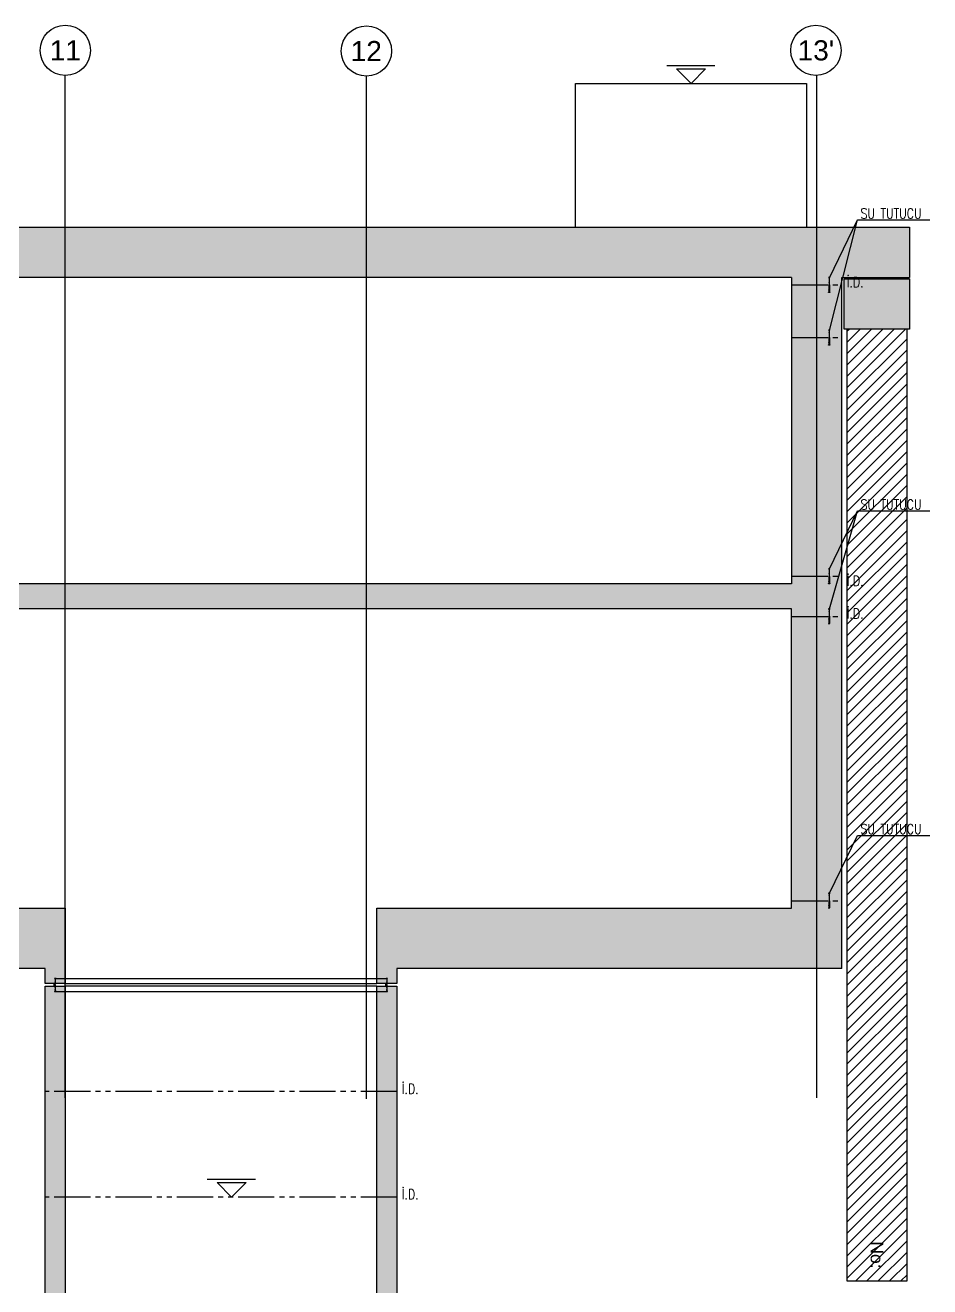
# Model space of a CAD drawing. Header units: millimetres. Extents: x 400392 to 401186, y 4543812 to 4544115.
# Drawn here: x 400750.76 to 400768.76, y 4543910.69 to 4543935.8 of the extents above; entities that cross this region are included whole.
import ezdxf
from ezdxf.enums import TextEntityAlignment as Align

# ---------------------------------------------------------------- set-up
doc = ezdxf.new("R2010")
doc.units = ezdxf.units.MM
for name, pattern in [('ACAD_ISO05W100', [33, 24, -3, 0, -3, 0, -3]), ('AKS', [3, 2.5, -0.25, 0, -0.25]), ('CONTINU', [0]), ('UUC-ST-KAL-I05-101-U-000$0$ACAD_ISO05W100', [33, 24, -3, 0, -3, 0, -3])]:
    doc.linetypes.add(name, pattern=pattern)
for name, color, linetype in [('aks prota', 2, 'AKS'), ('caks prota', 4, 'Continuous'), ('görünüş prota', 4, 'Continuous'), ('inşaat derzi prota', 11, 'Continuous'), ('kesit prota', 1, 'Continuous'), ('kesit tarama prota', 252, 'Continuous'), ('kolon tarama prota', 252, 'Continuous'), ('not yazısı prota', 6, 'Continuous'), ('not çizgisi prota', 4, 'Continuous'), ('PRT-CST-rc_levermark', 4, 'Continuous'), ('st_s_su tutucu', 2, 'Continuous'), ('taks prota', 7, 'Continuous'), ('UUC-ST-KAL-I05-101-U-000$0$st_s_su tutucu', 2, 'Continuous')]:
    doc.layers.add(name, color=color, linetype=linetype)
for name, color, linetype, lineweight in [('PRT-Geo-PileCap2', 211, 'Continuous', 25), ('PRT-Geo_Pile', 150, 'Continuous', 30), ('PRT-Geo_TableText', 8, 'Continuous', 25)]:
    doc.layers.add(name, color=color, linetype=linetype, lineweight=lineweight)
doc.styles.add('prt-kd-kot', font='Arial.ttf')
doc.styles.add('TAKS', font='Arial Unicode.ttf')
doc.styles.add('TSIMPLEX', font='romanstw.shx')

msp = doc.modelspace()

# ---------------------------------------------------------------- hatches: boundary and pattern name
at = {"layer": 'kesit tarama prota'}
h = msp.add_hatch(color=253, dxfattribs=at)
h.dxf.hatch_style = 1
h.paths.add_polyline_path([(400768.36074, 4543931.78232), (400745.45963, 4543931.78232), (400745.45963, 4543933.43232), (400745.80963, 4543933.43232), (400745.80963, 4543933.73232), (400745.45963, 4543933.73232), (400745.45963, 4543934.08232), (400745.15928, 4543934.08232), (400745.15928, 4543930.78232), (400766.01074, 4543930.78232), (400766.01074, 4543924.68232), (400745.15928, 4543924.68232), (400745.15928, 4543923.18232), (400741.77192, 4543923.18232), (400741.77192, 4543930.78232), (400743.05691, 4543930.78232), (400743.05691, 4543934.28232), (400742.75656, 4543934.28232), (400742.75656, 4543931.78232), (400739.42239, 4543931.78232), (400739.42239, 4543930.78232), (400740.77238, 4543930.78232), (400740.7722, 4543917.02232), (400751.15746, 4543917.02232), (400751.15746, 4543916.72232), (400751.55746, 4543916.72232), (400751.55746, 4543918.22232), (400741.77192, 4543918.22232), (400741.77192, 4543922.68232), (400745.65986, 4543922.68232), (400745.65986, 4543924.18232), (400766.01074, 4543924.18232), (400766.01074, 4543918.22232), (400757.75746, 4543918.22232), (400757.75746, 4543916.72232), (400758.15746, 4543916.72232), (400758.15746, 4543917.02232), (400767.01074, 4543917.02232), (400767.01074, 4543930.78232), (400768.36074, 4543930.78232)])
h = msp.add_hatch(color=253, dxfattribs=at)
h.dxf.hatch_style = 1
h.paths.add_polyline_path([(400767.06074, 4543930.75232), (400768.36074, 4543930.75232), (400768.36074, 4543929.75232), (400767.06074, 4543929.75232)])
h = msp.add_hatch(color=253, dxfattribs=at)
h.dxf.hatch_style = 1
h.paths.add_polyline_path([(400751.55746, 4543916.67232), (400751.15746, 4543916.67232), (400751.15746, 4543904.07232), (400751.55746, 4543904.07232)])
h = msp.add_hatch(color=253, dxfattribs=at)
h.dxf.hatch_style = 1
h.paths.add_polyline_path([(400758.15746, 4543916.67232), (400757.75746, 4543916.67232), (400757.75746, 4543904.07232), (400758.15746, 4543904.07232)])

# ---------------------------------------------------------------- linework, layer by layer
at = {"layer": 'aks prota', "ltscale": 10}
for p, q in [((400751.55793, 4543914.44475), (400751.55793, 4543934.80255)), ((400757.54995, 4543914.43064), (400757.54995, 4543934.78844)), ((400766.51074, 4543914.44498), (400766.51074, 4543934.8028))]:
    msp.add_line(p, q, dxfattribs=at)
at = {"layer": 'caks prota', "ltscale": 0.05}
for centre in [(400751.55794, 4543935.30255), (400757.54995, 4543935.28844), (400766.49495, 4543935.30255)]:
    msp.add_circle(centre, 0.5, dxfattribs=at)
at = {"layer": 'görünüş prota'}
for p, q in [((400761.711, 4543931.78232), (400761.711, 4543934.64232)), ((400761.711, 4543934.64232), (400766.311, 4543934.64232)), ((400766.311, 4543934.64232), (400766.311, 4543931.78232))]:
    msp.add_line(p, q, dxfattribs=at)
at = {"layer": 'inşaat derzi prota', "linetype": 'ACAD_ISO05W100', "ltscale": 0.03}
for p, q in [((400766.01074, 4543930.63232), (400767.01074, 4543930.63232)), ((400766.01074, 4543929.58232), (400767.01074, 4543929.58232)), ((400766.01074, 4543924.83232), (400767.01074, 4543924.83232)), ((400766.01074, 4543924.03232), (400767.01074, 4543924.03232)), ((400766.01074, 4543918.37232), (400767.01074, 4543918.37232)), ((400758.15746, 4543914.57232), (400751.15746, 4543914.57232)), ((400758.15746, 4543912.47232), (400751.15746, 4543912.47232))]:
    msp.add_line(p, q, dxfattribs=at)
at = {"layer": 'kesit prota'}
for p, q in [((400745.45963, 4543931.78232), (400768.36074, 4543931.78232)), ((400768.36074, 4543931.78232), (400768.36074, 4543930.78232)), ((400766.01074, 4543930.78232), (400745.15928, 4543930.78232)), ((400766.01074, 4543930.78232), (400766.01074, 4543924.68232)), ((400767.01074, 4543917.02232), (400767.01074, 4543930.78232)), ((400767.01074, 4543930.78232), (400768.36074, 4543930.78232)), ((400766.01074, 4543924.68232), (400745.15928, 4543924.68232)), ((400766.01074, 4543924.18232), (400745.65986, 4543924.18232)), ((400766.01074, 4543918.22232), (400766.01074, 4543924.18232)), ((400741.77192, 4543918.22232), (400751.55746, 4543918.22232)), ((400751.55746, 4543918.22232), (400751.55746, 4543916.72232)), ((400757.75746, 4543916.72232), (400757.75746, 4543918.22232)), ((400757.75746, 4543918.22232), (400766.01074, 4543918.22232)), ((400751.15746, 4543917.02232), (400740.7722, 4543917.02232)), ((400751.15746, 4543916.72232), (400751.15746, 4543917.02232)), ((400767.01074, 4543917.02232), (400758.15746, 4543917.02232)), ((400758.15746, 4543917.02232), (400758.15746, 4543916.72232)), ((400751.55746, 4543916.72232), (400751.15746, 4543916.72232)), ((400751.15746, 4543904.07232), (400751.15746, 4543916.67232)), ((400751.15746, 4543916.67232), (400751.55746, 4543916.67232)), ((400751.55746, 4543916.72232), (400757.75746, 4543916.72232)), ((400751.55746, 4543916.67232), (400751.55746, 4543904.07232)), ((400757.75746, 4543916.67232), (400751.55746, 4543916.67232)), ((400758.15746, 4543916.72232), (400757.75746, 4543916.72232)), ((400757.75746, 4543904.07232), (400757.75746, 4543916.67232)), ((400757.75746, 4543916.67232), (400758.15746, 4543916.67232)), ((400758.15746, 4543916.67232), (400758.15746, 4543904.07232))]:
    msp.add_line(p, q, dxfattribs=at)
at = {"layer": 'kolon tarama prota', "linetype": 'Continuous', "transparency": 33554687}
for p, q in [((400767.11074, 4543929.7085), (400767.15456, 4543929.75232)), ((400767.11074, 4543929.484), (400767.37906, 4543929.75232)), ((400767.11074, 4543929.25949), (400767.60357, 4543929.75232)), ((400767.11074, 4543929.03499), (400767.82808, 4543929.75232)), ((400767.11074, 4543928.81048), (400768.05258, 4543929.75232)), ((400767.11074, 4543928.58597), (400768.27709, 4543929.75232)), ((400767.11074, 4543928.36147), (400768.31074, 4543929.56147)), ((400767.11074, 4543928.13696), (400768.31074, 4543929.33696)), ((400767.11074, 4543927.91245), (400768.31074, 4543929.11245)), ((400767.11074, 4543927.68795), (400768.31074, 4543928.88795)), ((400767.11074, 4543927.46344), (400768.31074, 4543928.66344)), ((400767.11074, 4543927.23893), (400768.31074, 4543928.43893)), ((400767.11074, 4543927.01443), (400768.31074, 4543928.21443)), ((400767.11074, 4543926.78992), (400768.31074, 4543927.98992)), ((400767.11074, 4543926.56541), (400768.31074, 4543927.76541)), ((400767.11074, 4543926.34091), (400768.31074, 4543927.54091)), ((400767.11074, 4543926.1164), (400768.31074, 4543927.3164)), ((400767.11074, 4543925.8919), (400768.31074, 4543927.0919)), ((400767.11074, 4543925.66739), (400768.31074, 4543926.86739)), ((400767.11074, 4543925.44288), (400768.31074, 4543926.64288)), ((400767.11074, 4543925.21838), (400768.31074, 4543926.41838)), ((400767.11074, 4543924.99387), (400768.31074, 4543926.19387)), ((400767.11074, 4543924.76936), (400768.31074, 4543925.96936)), ((400767.11074, 4543924.54486), (400768.31074, 4543925.74486)), ((400767.11074, 4543924.32035), (400768.31074, 4543925.52035)), ((400767.11074, 4543924.09584), (400768.31074, 4543925.29584)), ((400767.11074, 4543923.87134), (400768.31074, 4543925.07134)), ((400767.11074, 4543923.64683), (400768.31074, 4543924.84683)), ((400767.11074, 4543923.42233), (400768.31074, 4543924.62233)), ((400767.11074, 4543923.19782), (400768.31074, 4543924.39782)), ((400767.11074, 4543922.97331), (400768.31074, 4543924.17331)), ((400767.11074, 4543922.74881), (400768.31074, 4543923.94881)), ((400767.11074, 4543922.5243), (400768.31074, 4543923.7243)), ((400767.11074, 4543922.29979), (400768.31074, 4543923.49979)), ((400767.11074, 4543922.07529), (400768.31074, 4543923.27529)), ((400767.11074, 4543921.85078), (400768.31074, 4543923.05078)), ((400767.11074, 4543921.62627), (400768.31074, 4543922.82627)), ((400767.11074, 4543921.40177), (400768.31074, 4543922.60177)), ((400767.11074, 4543921.17726), (400768.31074, 4543922.37726)), ((400767.11074, 4543920.95275), (400768.31074, 4543922.15275)), ((400767.11074, 4543920.72825), (400768.31074, 4543921.92825)), ((400767.11074, 4543920.50374), (400768.31074, 4543921.70374)), ((400767.11074, 4543920.27924), (400768.31074, 4543921.47924)), ((400767.11074, 4543920.05473), (400768.31074, 4543921.25473)), ((400767.11074, 4543919.83022), (400768.31074, 4543921.03022)), ((400767.11074, 4543919.60572), (400768.31074, 4543920.80572)), ((400767.11074, 4543919.38121), (400768.31074, 4543920.58121)), ((400767.11074, 4543919.1567), (400768.31074, 4543920.3567)), ((400767.11074, 4543918.9322), (400768.31074, 4543920.1322)), ((400767.11074, 4543918.70769), (400768.31074, 4543919.90769)), ((400767.11074, 4543918.48318), (400768.31074, 4543919.68318)), ((400767.11074, 4543918.25868), (400768.31074, 4543919.45868)), ((400767.11074, 4543918.03417), (400768.31074, 4543919.23417)), ((400767.11074, 4543917.80967), (400768.31074, 4543919.00967)), ((400767.11074, 4543917.58516), (400768.31074, 4543918.78516)), ((400767.11074, 4543917.36065), (400768.31074, 4543918.56065)), ((400767.11074, 4543917.13615), (400768.31074, 4543918.33615)), ((400767.11074, 4543916.91164), (400768.31074, 4543918.11164)), ((400767.11074, 4543916.68713), (400768.31074, 4543917.88713)), ((400767.11074, 4543916.46263), (400768.31074, 4543917.66263)), ((400767.11074, 4543916.23812), (400768.31074, 4543917.43812)), ((400767.11074, 4543916.01361), (400768.31074, 4543917.21361)), ((400767.11074, 4543915.78911), (400768.31074, 4543916.98911)), ((400767.11074, 4543915.5646), (400768.31074, 4543916.7646)), ((400767.11074, 4543915.34009), (400768.31074, 4543916.54009)), ((400767.11074, 4543915.11559), (400768.31074, 4543916.31559)), ((400767.11074, 4543914.89108), (400768.31074, 4543916.09108)), ((400767.11074, 4543914.66658), (400768.31074, 4543915.86658)), ((400767.11074, 4543914.44207), (400768.31074, 4543915.64207)), ((400767.11074, 4543914.21756), (400768.31074, 4543915.41756)), ((400767.11074, 4543913.99306), (400768.31074, 4543915.19306)), ((400767.11074, 4543913.76855), (400768.31074, 4543914.96855)), ((400767.11074, 4543913.54404), (400768.31074, 4543914.74404)), ((400767.11074, 4543913.31954), (400768.31074, 4543914.51954)), ((400767.11074, 4543913.09503), (400768.31074, 4543914.29503)), ((400767.11074, 4543912.87052), (400768.31074, 4543914.07052)), ((400767.11074, 4543912.64602), (400768.31074, 4543913.84602)), ((400767.11074, 4543912.42151), (400768.31074, 4543913.62151)), ((400767.11074, 4543912.19701), (400768.31074, 4543913.39701)), ((400767.11074, 4543911.9725), (400768.31074, 4543913.1725)), ((400767.11074, 4543911.74799), (400768.31074, 4543912.94799)), ((400767.11074, 4543911.52349), (400768.31074, 4543912.72349)), ((400767.11074, 4543911.29898), (400768.31074, 4543912.49898)), ((400767.11074, 4543911.07447), (400768.31074, 4543912.27447)), ((400767.11074, 4543910.84997), (400768.31074, 4543912.04997)), ((400767.2876, 4543910.80232), (400768.31074, 4543911.82546)), ((400767.51211, 4543910.80232), (400768.31074, 4543911.60095)), ((400767.73661, 4543910.80232), (400768.31074, 4543911.37645)), ((400767.96112, 4543910.80232), (400768.31074, 4543911.15194)), ((400768.18563, 4543910.80232), (400768.31074, 4543910.92744))]:
    msp.add_line(p, q, dxfattribs=at)
at = {"layer": 'not çizgisi prota'}
for points in [[(400766.76425, 4543930.77666), (400767.32282, 4543931.92641), (400768.7612, 4543931.92641)], [(400766.76425, 4543929.72666), (400767.32282, 4543931.92641), (400768.7612, 4543931.92641)], [(400766.76425, 4543924.98223), (400767.32282, 4543926.13199), (400768.7612, 4543926.13199)], [(400766.76425, 4543924.18232), (400767.32282, 4543926.13199), (400768.7612, 4543926.13199)], [(400766.76425, 4543918.52223), (400767.32282, 4543919.67199), (400768.7612, 4543919.67199)]]:
    msp.add_lwpolyline(points, dxfattribs=at)
at = {"layer": 'PRT-CST-rc_levermark'}
for p, q in [((400763.52952, 4543934.99788), (400764.48507, 4543934.99788)), ((400754.3842, 4543912.82788), (400755.33975, 4543912.82788))]:
    msp.add_line(p, q, dxfattribs=at)
for points in [[(400763.72211, 4543934.93121), (400764.29989, 4543934.93121), (400764.011, 4543934.64232)], [(400754.57679, 4543912.76121), (400755.15457, 4543912.76121), (400754.86568, 4543912.47232)]]:
    msp.add_lwpolyline(points, close=True, dxfattribs=at)
at = {"layer": 'PRT-Geo-PileCap2'}
for p, q in [((400767.06074, 4543930.75232), (400768.36074, 4543930.75232)), ((400767.06074, 4543929.75232), (400767.06074, 4543930.75232)), ((400768.36074, 4543930.75232), (400768.36074, 4543929.75232)), ((400768.36074, 4543929.75232), (400767.06074, 4543929.75232))]:
    msp.add_line(p, q, dxfattribs=at)
at = {"layer": 'PRT-Geo_Pile', "lineweight": -3, "flags": 128}
msp.add_lwpolyline([(400767.11074, 4543929.75232), (400767.11074, 4543910.80232), (400768.31074, 4543910.80232), (400768.31074, 4543929.75232)], close=True, dxfattribs=at)
at = {"layer": 'st_s_su tutucu', "linetype": 'CONTINU', "ltscale": 0.2}
for p, q in [((400766.77274, 4543930.78232), (400766.74874, 4543930.78232)), ((400766.74874, 4543930.78232), (400766.74874, 4543930.77832)), ((400766.74874, 4543930.77832), (400766.75874, 4543930.77165)), ((400766.75874, 4543930.73391), (400766.75424, 4543930.73391)), ((400766.75424, 4543930.73391), (400766.75424, 4543930.73074)), ((400766.75424, 4543930.73074), (400766.75874, 4543930.73074)), ((400766.75874, 4543930.77165), (400766.75874, 4543930.73391)), ((400766.75874, 4543930.73074), (400766.75874, 4543930.68391)), ((400766.76274, 4543930.77165), (400766.77274, 4543930.77832)), ((400766.76274, 4543930.73391), (400766.76274, 4543930.77165)), ((400766.76724, 4543930.73391), (400766.76274, 4543930.73391)), ((400766.76274, 4543930.68391), (400766.76274, 4543930.73074)), ((400766.76274, 4543930.73074), (400766.76724, 4543930.73074)), ((400766.76724, 4543930.73074), (400766.76724, 4543930.73391)), ((400766.77274, 4543930.77832), (400766.77274, 4543930.78232)), ((400766.74874, 4543930.48632), (400766.75874, 4543930.49299)), ((400766.74874, 4543930.48232), (400766.74874, 4543930.48632)), ((400766.77274, 4543930.48232), (400766.74874, 4543930.48232)), ((400766.75224, 4543930.62999), (400766.75224, 4543930.63466)), ((400766.75224, 4543930.63466), (400766.75874, 4543930.63466)), ((400766.75874, 4543930.62999), (400766.75224, 4543930.62999)), ((400766.75874, 4543930.68391), (400766.75424, 4543930.68391)), ((400766.75424, 4543930.68391), (400766.75424, 4543930.68074)), ((400766.75424, 4543930.68074), (400766.75874, 4543930.68074)), ((400766.75424, 4543930.58074), (400766.75424, 4543930.58391)), ((400766.75424, 4543930.58391), (400766.75874, 4543930.58391)), ((400766.75874, 4543930.58074), (400766.75424, 4543930.58074)), ((400766.75424, 4543930.53074), (400766.75424, 4543930.53391)), ((400766.75424, 4543930.53391), (400766.75874, 4543930.53391)), ((400766.75874, 4543930.53074), (400766.75424, 4543930.53074)), ((400766.75874, 4543930.68074), (400766.75874, 4543930.63466)), ((400766.75874, 4543930.58391), (400766.75874, 4543930.62999)), ((400766.75874, 4543930.53391), (400766.75874, 4543930.58074)), ((400766.75874, 4543930.49299), (400766.75874, 4543930.53074)), ((400766.76724, 4543930.68391), (400766.76274, 4543930.68391)), ((400766.76274, 4543930.63466), (400766.76274, 4543930.68074)), ((400766.76274, 4543930.68074), (400766.76724, 4543930.68074)), ((400766.76274, 4543930.63466), (400766.76924, 4543930.63466)), ((400766.76924, 4543930.62999), (400766.76274, 4543930.62999)), ((400766.76274, 4543930.62999), (400766.76274, 4543930.58391)), ((400766.76274, 4543930.58391), (400766.76724, 4543930.58391)), ((400766.76724, 4543930.58074), (400766.76274, 4543930.58074)), ((400766.76274, 4543930.58074), (400766.76274, 4543930.53391)), ((400766.76274, 4543930.53391), (400766.76724, 4543930.53391)), ((400766.76724, 4543930.53074), (400766.76274, 4543930.53074)), ((400766.76274, 4543930.53074), (400766.76274, 4543930.49299)), ((400766.76274, 4543930.49299), (400766.77274, 4543930.48632)), ((400766.76724, 4543930.68074), (400766.76724, 4543930.68391)), ((400766.76724, 4543930.58391), (400766.76724, 4543930.58074)), ((400766.76724, 4543930.53391), (400766.76724, 4543930.53074)), ((400766.76924, 4543930.63466), (400766.76924, 4543930.62999)), ((400766.77274, 4543930.48632), (400766.77274, 4543930.48232)), ((400766.77274, 4543929.73232), (400766.74874, 4543929.73232)), ((400766.74874, 4543929.73232), (400766.74874, 4543929.72832)), ((400766.74874, 4543929.72832), (400766.75874, 4543929.72165)), ((400766.75874, 4543929.72165), (400766.75874, 4543929.68391)), ((400766.76274, 4543929.72165), (400766.77274, 4543929.72832)), ((400766.76274, 4543929.68391), (400766.76274, 4543929.72165)), ((400766.77274, 4543929.72832), (400766.77274, 4543929.73232)), ((400766.75224, 4543929.57999), (400766.75224, 4543929.58466)), ((400766.75224, 4543929.58466), (400766.75874, 4543929.58466)), ((400766.75874, 4543929.57999), (400766.75224, 4543929.57999)), ((400766.75874, 4543929.68391), (400766.75424, 4543929.68391)), ((400766.75424, 4543929.68391), (400766.75424, 4543929.68074)), ((400766.75424, 4543929.68074), (400766.75874, 4543929.68074)), ((400766.75874, 4543929.63391), (400766.75424, 4543929.63391)), ((400766.75424, 4543929.63391), (400766.75424, 4543929.63074)), ((400766.75424, 4543929.63074), (400766.75874, 4543929.63074)), ((400766.75424, 4543929.53074), (400766.75424, 4543929.53391)), ((400766.75424, 4543929.53391), (400766.75874, 4543929.53391)), ((400766.75874, 4543929.53074), (400766.75424, 4543929.53074)), ((400766.75424, 4543929.48074), (400766.75424, 4543929.48391)), ((400766.75424, 4543929.48391), (400766.75874, 4543929.48391)), ((400766.75874, 4543929.48074), (400766.75424, 4543929.48074)), ((400766.75874, 4543929.68074), (400766.75874, 4543929.63391)), ((400766.75874, 4543929.63074), (400766.75874, 4543929.58466)), ((400766.75874, 4543929.53391), (400766.75874, 4543929.57999)), ((400766.75874, 4543929.48391), (400766.75874, 4543929.53074)), ((400766.75874, 4543929.44299), (400766.75874, 4543929.48074)), ((400766.76724, 4543929.68391), (400766.76274, 4543929.68391)), ((400766.76274, 4543929.63391), (400766.76274, 4543929.68074)), ((400766.76274, 4543929.68074), (400766.76724, 4543929.68074)), ((400766.76724, 4543929.63391), (400766.76274, 4543929.63391)), ((400766.76274, 4543929.58466), (400766.76274, 4543929.63074)), ((400766.76274, 4543929.63074), (400766.76724, 4543929.63074)), ((400766.76274, 4543929.58466), (400766.76924, 4543929.58466)), ((400766.76924, 4543929.57999), (400766.76274, 4543929.57999)), ((400766.76274, 4543929.57999), (400766.76274, 4543929.53391)), ((400766.76274, 4543929.53391), (400766.76724, 4543929.53391)), ((400766.76724, 4543929.53074), (400766.76274, 4543929.53074)), ((400766.76274, 4543929.53074), (400766.76274, 4543929.48391)), ((400766.76274, 4543929.48391), (400766.76724, 4543929.48391)), ((400766.76724, 4543929.48074), (400766.76274, 4543929.48074)), ((400766.76274, 4543929.48074), (400766.76274, 4543929.44299)), ((400766.76724, 4543929.68074), (400766.76724, 4543929.68391)), ((400766.76724, 4543929.63074), (400766.76724, 4543929.63391)), ((400766.76724, 4543929.53391), (400766.76724, 4543929.53074)), ((400766.76724, 4543929.48391), (400766.76724, 4543929.48074)), ((400766.76924, 4543929.58466), (400766.76924, 4543929.57999)), ((400766.74874, 4543929.43632), (400766.75874, 4543929.44299)), ((400766.74874, 4543929.43232), (400766.74874, 4543929.43632)), ((400766.77274, 4543929.43232), (400766.74874, 4543929.43232)), ((400766.76274, 4543929.44299), (400766.77274, 4543929.43632)), ((400766.77274, 4543929.43632), (400766.77274, 4543929.43232)), ((400766.77274, 4543924.98232), (400766.74874, 4543924.98232)), ((400766.74874, 4543924.98232), (400766.74874, 4543924.97832)), ((400766.74874, 4543924.97832), (400766.75874, 4543924.97165)), ((400766.75874, 4543924.93391), (400766.75424, 4543924.93391)), ((400766.75424, 4543924.93391), (400766.75424, 4543924.93074)), ((400766.75424, 4543924.93074), (400766.75874, 4543924.93074)), ((400766.75874, 4543924.97165), (400766.75874, 4543924.93391)), ((400766.75874, 4543924.93074), (400766.75874, 4543924.88391)), ((400766.76274, 4543924.97165), (400766.77274, 4543924.97832)), ((400766.76274, 4543924.93391), (400766.76274, 4543924.97165)), ((400766.76724, 4543924.93391), (400766.76274, 4543924.93391)), ((400766.76274, 4543924.88391), (400766.76274, 4543924.93074)), ((400766.76274, 4543924.93074), (400766.76724, 4543924.93074)), ((400766.76724, 4543924.93074), (400766.76724, 4543924.93391)), ((400766.77274, 4543924.97832), (400766.77274, 4543924.98232)), ((400766.74874, 4543924.68632), (400766.75874, 4543924.69299)), ((400766.74874, 4543924.68232), (400766.74874, 4543924.68632)), ((400766.77274, 4543924.68232), (400766.74874, 4543924.68232)), ((400766.75874, 4543924.83466), (400766.75224, 4543924.83466)), ((400766.75224, 4543924.83466), (400766.75224, 4543924.82999)), ((400766.75224, 4543924.82999), (400766.75874, 4543924.82999)), ((400766.75874, 4543924.88391), (400766.75424, 4543924.88391)), ((400766.75424, 4543924.88391), (400766.75424, 4543924.88074)), ((400766.75424, 4543924.88074), (400766.75874, 4543924.88074)), ((400766.75424, 4543924.78074), (400766.75424, 4543924.78391)), ((400766.75424, 4543924.78391), (400766.75874, 4543924.78391)), ((400766.75874, 4543924.78074), (400766.75424, 4543924.78074)), ((400766.75424, 4543924.73074), (400766.75424, 4543924.73391)), ((400766.75424, 4543924.73391), (400766.75874, 4543924.73391)), ((400766.75874, 4543924.73074), (400766.75424, 4543924.73074)), ((400766.75874, 4543924.88074), (400766.75874, 4543924.83466)), ((400766.75874, 4543924.78391), (400766.75874, 4543924.82999)), ((400766.75874, 4543924.73391), (400766.75874, 4543924.78074)), ((400766.75874, 4543924.69299), (400766.75874, 4543924.73074)), ((400766.76724, 4543924.88391), (400766.76274, 4543924.88391)), ((400766.76274, 4543924.83466), (400766.76274, 4543924.88074)), ((400766.76274, 4543924.88074), (400766.76724, 4543924.88074)), ((400766.76924, 4543924.83466), (400766.76274, 4543924.83466)), ((400766.76274, 4543924.82999), (400766.76924, 4543924.82999)), ((400766.76274, 4543924.82999), (400766.76274, 4543924.78391)), ((400766.76274, 4543924.78391), (400766.76724, 4543924.78391)), ((400766.76724, 4543924.78074), (400766.76274, 4543924.78074)), ((400766.76274, 4543924.78074), (400766.76274, 4543924.73391)), ((400766.76274, 4543924.73391), (400766.76724, 4543924.73391)), ((400766.76724, 4543924.73074), (400766.76274, 4543924.73074)), ((400766.76274, 4543924.73074), (400766.76274, 4543924.69299)), ((400766.76274, 4543924.69299), (400766.77274, 4543924.68632)), ((400766.76724, 4543924.88074), (400766.76724, 4543924.88391)), ((400766.76724, 4543924.78391), (400766.76724, 4543924.78074)), ((400766.76724, 4543924.73391), (400766.76724, 4543924.73074)), ((400766.76924, 4543924.82999), (400766.76924, 4543924.83466)), ((400766.77274, 4543924.68632), (400766.77274, 4543924.68232)), ((400766.77274, 4543924.18232), (400766.74874, 4543924.18232)), ((400766.74874, 4543924.18232), (400766.74874, 4543924.17832)), ((400766.74874, 4543924.17832), (400766.75874, 4543924.17165)), ((400766.75874, 4543924.17165), (400766.75874, 4543924.13391)), ((400766.76274, 4543924.17165), (400766.77274, 4543924.17832)), ((400766.76274, 4543924.13391), (400766.76274, 4543924.17165)), ((400766.77274, 4543924.17832), (400766.77274, 4543924.18232)), ((400766.75224, 4543924.02999), (400766.75224, 4543924.03466)), ((400766.75224, 4543924.03466), (400766.75874, 4543924.03466)), ((400766.75874, 4543924.02999), (400766.75224, 4543924.02999)), ((400766.75874, 4543924.13391), (400766.75424, 4543924.13391)), ((400766.75424, 4543924.13391), (400766.75424, 4543924.13074)), ((400766.75424, 4543924.13074), (400766.75874, 4543924.13074)), ((400766.75874, 4543924.08391), (400766.75424, 4543924.08391)), ((400766.75424, 4543924.08391), (400766.75424, 4543924.08074)), ((400766.75424, 4543924.08074), (400766.75874, 4543924.08074)), ((400766.75424, 4543923.98074), (400766.75424, 4543923.98391)), ((400766.75424, 4543923.98391), (400766.75874, 4543923.98391)), ((400766.75874, 4543923.98074), (400766.75424, 4543923.98074)), ((400766.75424, 4543923.93074), (400766.75424, 4543923.93391)), ((400766.75424, 4543923.93391), (400766.75874, 4543923.93391)), ((400766.75874, 4543923.93074), (400766.75424, 4543923.93074)), ((400766.75874, 4543924.13074), (400766.75874, 4543924.08391)), ((400766.75874, 4543924.08074), (400766.75874, 4543924.03466)), ((400766.75874, 4543923.98391), (400766.75874, 4543924.02999)), ((400766.75874, 4543923.93391), (400766.75874, 4543923.98074)), ((400766.75874, 4543923.89299), (400766.75874, 4543923.93074)), ((400766.76724, 4543924.13391), (400766.76274, 4543924.13391)), ((400766.76274, 4543924.08391), (400766.76274, 4543924.13074)), ((400766.76274, 4543924.13074), (400766.76724, 4543924.13074)), ((400766.76724, 4543924.08391), (400766.76274, 4543924.08391)), ((400766.76274, 4543924.03466), (400766.76274, 4543924.08074)), ((400766.76274, 4543924.08074), (400766.76724, 4543924.08074)), ((400766.76274, 4543924.03466), (400766.76924, 4543924.03466)), ((400766.76924, 4543924.02999), (400766.76274, 4543924.02999)), ((400766.76274, 4543924.02999), (400766.76274, 4543923.98391)), ((400766.76274, 4543923.98391), (400766.76724, 4543923.98391)), ((400766.76724, 4543923.98074), (400766.76274, 4543923.98074)), ((400766.76274, 4543923.98074), (400766.76274, 4543923.93391)), ((400766.76274, 4543923.93391), (400766.76724, 4543923.93391)), ((400766.76724, 4543923.93074), (400766.76274, 4543923.93074)), ((400766.76274, 4543923.93074), (400766.76274, 4543923.89299)), ((400766.76724, 4543924.13074), (400766.76724, 4543924.13391)), ((400766.76724, 4543924.08074), (400766.76724, 4543924.08391)), ((400766.76724, 4543923.98391), (400766.76724, 4543923.98074)), ((400766.76724, 4543923.93391), (400766.76724, 4543923.93074)), ((400766.76924, 4543924.03466), (400766.76924, 4543924.02999)), ((400766.74874, 4543923.88632), (400766.75874, 4543923.89299)), ((400766.74874, 4543923.88232), (400766.74874, 4543923.88632)), ((400766.77274, 4543923.88232), (400766.74874, 4543923.88232)), ((400766.76274, 4543923.89299), (400766.77274, 4543923.88632)), ((400766.77274, 4543923.88632), (400766.77274, 4543923.88232)), ((400766.77274, 4543918.52232), (400766.74874, 4543918.52232)), ((400766.74874, 4543918.52232), (400766.74874, 4543918.51832)), ((400766.74874, 4543918.51832), (400766.75874, 4543918.51165)), ((400766.75874, 4543918.47391), (400766.75424, 4543918.47391)), ((400766.75424, 4543918.47391), (400766.75424, 4543918.47074)), ((400766.75424, 4543918.47074), (400766.75874, 4543918.47074)), ((400766.75874, 4543918.42391), (400766.75424, 4543918.42391)), ((400766.75424, 4543918.42391), (400766.75424, 4543918.42074)), ((400766.75424, 4543918.42074), (400766.75874, 4543918.42074)), ((400766.75874, 4543918.51165), (400766.75874, 4543918.47391)), ((400766.75874, 4543918.47074), (400766.75874, 4543918.42391)), ((400766.75874, 4543918.42074), (400766.75874, 4543918.37466)), ((400766.76274, 4543918.51165), (400766.77274, 4543918.51832)), ((400766.76274, 4543918.47391), (400766.76274, 4543918.51165)), ((400766.76724, 4543918.47391), (400766.76274, 4543918.47391)), ((400766.76274, 4543918.42391), (400766.76274, 4543918.47074)), ((400766.76274, 4543918.47074), (400766.76724, 4543918.47074)), ((400766.76724, 4543918.42391), (400766.76274, 4543918.42391)), ((400766.76274, 4543918.37466), (400766.76274, 4543918.42074)), ((400766.76274, 4543918.42074), (400766.76724, 4543918.42074)), ((400766.76724, 4543918.47074), (400766.76724, 4543918.47391)), ((400766.76724, 4543918.42074), (400766.76724, 4543918.42391)), ((400766.77274, 4543918.51832), (400766.77274, 4543918.52232)), ((400766.74874, 4543918.22632), (400766.75874, 4543918.23299)), ((400766.74874, 4543918.22232), (400766.74874, 4543918.22632)), ((400766.77274, 4543918.22232), (400766.74874, 4543918.22232)), ((400766.75874, 4543918.37466), (400766.75224, 4543918.37466)), ((400766.75224, 4543918.37466), (400766.75224, 4543918.36999)), ((400766.75224, 4543918.36999), (400766.75874, 4543918.36999)), ((400766.75424, 4543918.32074), (400766.75424, 4543918.32391)), ((400766.75424, 4543918.32391), (400766.75874, 4543918.32391)), ((400766.75874, 4543918.32074), (400766.75424, 4543918.32074)), ((400766.75424, 4543918.27074), (400766.75424, 4543918.27391)), ((400766.75424, 4543918.27391), (400766.75874, 4543918.27391)), ((400766.75874, 4543918.27074), (400766.75424, 4543918.27074)), ((400766.75874, 4543918.32391), (400766.75874, 4543918.36999)), ((400766.75874, 4543918.27391), (400766.75874, 4543918.32074)), ((400766.75874, 4543918.23299), (400766.75874, 4543918.27074)), ((400766.76924, 4543918.37466), (400766.76274, 4543918.37466)), ((400766.76274, 4543918.36999), (400766.76924, 4543918.36999)), ((400766.76274, 4543918.36999), (400766.76274, 4543918.32391)), ((400766.76274, 4543918.32391), (400766.76724, 4543918.32391)), ((400766.76724, 4543918.32074), (400766.76274, 4543918.32074)), ((400766.76274, 4543918.32074), (400766.76274, 4543918.27391)), ((400766.76274, 4543918.27391), (400766.76724, 4543918.27391)), ((400766.76724, 4543918.27074), (400766.76274, 4543918.27074)), ((400766.76274, 4543918.27074), (400766.76274, 4543918.23299)), ((400766.76274, 4543918.23299), (400766.77274, 4543918.22632)), ((400766.76724, 4543918.32391), (400766.76724, 4543918.32074)), ((400766.76724, 4543918.27391), (400766.76724, 4543918.27074)), ((400766.76924, 4543918.36999), (400766.76924, 4543918.37466)), ((400766.77274, 4543918.22632), (400766.77274, 4543918.22232))]:
    msp.add_line(p, q, dxfattribs=at)
at = {"layer": 'UUC-ST-KAL-I05-101-U-000$0$st_s_su tutucu', "linetype": 'UUC-ST-KAL-I05-101-U-000$0$ACAD_ISO05W100', "ltscale": 0.05}
for p, q in [((400751.33001, 4543916.72157), (400751.33001, 4543916.67155)), ((400751.35226, 4543916.71173), (400751.33261, 4543916.72307)), ((400751.33261, 4543916.67005), (400751.35226, 4543916.68139)), ((400751.33435, 4543916.67905), (400751.33435, 4543916.71407)), ((400751.33695, 4543916.71557), (400751.35746, 4543916.70373)), ((400751.35746, 4543916.68939), (400751.33695, 4543916.67755)), ((400751.37306, 4543916.82656), (400751.34186, 4543916.82656)), ((400751.34186, 4543916.82656), (400751.34186, 4543916.82136)), ((400751.34186, 4543916.82136), (400751.35486, 4543916.81269)), ((400751.35486, 4543916.79201), (400751.349, 4543916.79201)), ((400751.349, 4543916.79201), (400751.349, 4543916.78789)), ((400751.349, 4543916.78789), (400751.35486, 4543916.78789)), ((400751.35486, 4543916.75518), (400751.349, 4543916.75518)), ((400751.349, 4543916.75518), (400751.349, 4543916.75106)), ((400751.349, 4543916.75106), (400751.35486, 4543916.75106)), ((400751.35486, 4543916.64206), (400751.349, 4543916.64206)), ((400751.349, 4543916.64206), (400751.349, 4543916.63794)), ((400751.349, 4543916.63794), (400751.35486, 4543916.63794)), ((400751.35486, 4543916.81269), (400751.35486, 4543916.79201)), ((400751.35486, 4543916.78789), (400751.35486, 4543916.75518)), ((400751.35486, 4543916.75106), (400751.35486, 4543916.71323)), ((400751.35486, 4543916.67989), (400751.35486, 4543916.64206)), ((400751.35486, 4543916.63794), (400751.35486, 4543916.60523)), ((400751.36006, 4543916.81269), (400751.37306, 4543916.82136)), ((400751.36006, 4543916.79201), (400751.36006, 4543916.81269)), ((400751.36591, 4543916.79201), (400751.36006, 4543916.79201)), ((400751.36006, 4543916.75518), (400751.36006, 4543916.78789)), ((400751.36006, 4543916.78789), (400751.36591, 4543916.78789)), ((400751.36591, 4543916.75518), (400751.36006, 4543916.75518)), ((400751.36006, 4543916.70523), (400751.36006, 4543916.75106)), ((400751.36006, 4543916.75106), (400751.36591, 4543916.75106)), ((400751.36006, 4543916.64206), (400751.36006, 4543916.68789)), ((400751.36591, 4543916.64206), (400751.36006, 4543916.64206)), ((400751.36006, 4543916.60523), (400751.36006, 4543916.63794)), ((400751.36006, 4543916.63794), (400751.36591, 4543916.63794)), ((400751.36591, 4543916.78789), (400751.36591, 4543916.79201)), ((400751.36591, 4543916.75106), (400751.36591, 4543916.75518)), ((400751.36591, 4543916.63794), (400751.36591, 4543916.64206)), ((400751.37306, 4543916.82136), (400751.37306, 4543916.82656)), ((400757.93001, 4543916.72157), (400757.93001, 4543916.67155)), ((400757.95226, 4543916.71173), (400757.93261, 4543916.72307)), ((400757.93261, 4543916.67005), (400757.95226, 4543916.68139)), ((400757.93435, 4543916.67905), (400757.93435, 4543916.71407)), ((400757.93695, 4543916.71557), (400757.95746, 4543916.70373)), ((400757.95746, 4543916.68939), (400757.93695, 4543916.67755)), ((400757.97306, 4543916.82656), (400757.94186, 4543916.82656)), ((400757.94186, 4543916.82656), (400757.94186, 4543916.82136)), ((400757.94186, 4543916.82136), (400757.95486, 4543916.81269)), ((400757.95486, 4543916.79201), (400757.949, 4543916.79201)), ((400757.949, 4543916.79201), (400757.949, 4543916.78789)), ((400757.949, 4543916.78789), (400757.95486, 4543916.78789)), ((400757.95486, 4543916.75518), (400757.949, 4543916.75518)), ((400757.949, 4543916.75518), (400757.949, 4543916.75106)), ((400757.949, 4543916.75106), (400757.95486, 4543916.75106)), ((400757.95486, 4543916.64206), (400757.949, 4543916.64206)), ((400757.949, 4543916.64206), (400757.949, 4543916.63794)), ((400757.949, 4543916.63794), (400757.95486, 4543916.63794)), ((400757.95486, 4543916.81269), (400757.95486, 4543916.79201)), ((400757.95486, 4543916.78789), (400757.95486, 4543916.75518)), ((400757.95486, 4543916.75106), (400757.95486, 4543916.71323)), ((400757.95486, 4543916.67989), (400757.95486, 4543916.64206)), ((400757.95486, 4543916.63794), (400757.95486, 4543916.60523)), ((400757.96006, 4543916.81269), (400757.97306, 4543916.82136)), ((400757.96006, 4543916.79201), (400757.96006, 4543916.81269)), ((400757.96591, 4543916.79201), (400757.96006, 4543916.79201)), ((400757.96006, 4543916.75518), (400757.96006, 4543916.78789)), ((400757.96006, 4543916.78789), (400757.96591, 4543916.78789)), ((400757.96591, 4543916.75518), (400757.96006, 4543916.75518)), ((400757.96006, 4543916.70523), (400757.96006, 4543916.75106)), ((400757.96006, 4543916.75106), (400757.96591, 4543916.75106)), ((400757.96006, 4543916.64206), (400757.96006, 4543916.68789)), ((400757.96591, 4543916.64206), (400757.96006, 4543916.64206)), ((400757.96006, 4543916.60523), (400757.96006, 4543916.63794)), ((400757.96006, 4543916.63794), (400757.96591, 4543916.63794)), ((400757.96591, 4543916.78789), (400757.96591, 4543916.79201)), ((400757.96591, 4543916.75106), (400757.96591, 4543916.75518)), ((400757.96591, 4543916.63794), (400757.96591, 4543916.64206)), ((400757.97306, 4543916.82136), (400757.97306, 4543916.82656)), ((400751.35486, 4543916.58043), (400751.34186, 4543916.57176)), ((400751.34186, 4543916.57176), (400751.34186, 4543916.56656)), ((400751.34186, 4543916.56656), (400751.37306, 4543916.56656)), ((400751.35486, 4543916.60523), (400751.349, 4543916.60523)), ((400751.349, 4543916.60523), (400751.349, 4543916.60111)), ((400751.349, 4543916.60111), (400751.35486, 4543916.60111)), ((400751.35486, 4543916.60111), (400751.35486, 4543916.58043)), ((400751.36591, 4543916.60523), (400751.36006, 4543916.60523)), ((400751.36006, 4543916.58043), (400751.36006, 4543916.60111)), ((400751.36006, 4543916.60111), (400751.36591, 4543916.60111)), ((400751.37306, 4543916.57176), (400751.36006, 4543916.58043)), ((400751.36591, 4543916.60111), (400751.36591, 4543916.60523)), ((400751.37306, 4543916.56656), (400751.37306, 4543916.57176)), ((400757.95486, 4543916.58043), (400757.94186, 4543916.57176)), ((400757.94186, 4543916.57176), (400757.94186, 4543916.56656)), ((400757.94186, 4543916.56656), (400757.97306, 4543916.56656)), ((400757.95486, 4543916.60523), (400757.949, 4543916.60523)), ((400757.949, 4543916.60523), (400757.949, 4543916.60111)), ((400757.949, 4543916.60111), (400757.95486, 4543916.60111)), ((400757.95486, 4543916.60111), (400757.95486, 4543916.58043)), ((400757.96591, 4543916.60523), (400757.96006, 4543916.60523)), ((400757.96006, 4543916.58043), (400757.96006, 4543916.60111)), ((400757.96006, 4543916.60111), (400757.96591, 4543916.60111)), ((400757.97306, 4543916.57176), (400757.96006, 4543916.58043)), ((400757.96591, 4543916.60111), (400757.96591, 4543916.60523)), ((400757.97306, 4543916.56656), (400757.97306, 4543916.57176))]:
    msp.add_line(p, q, dxfattribs=at)
at = {"layer": 'UUC-ST-KAL-I05-101-U-000$0$st_s_su tutucu', "linetype": 'UUC-ST-KAL-I05-101-U-000$0$ACAD_ISO05W100'}
for p, q in [((400751.37306, 4543916.82656), (400757.94186, 4543916.82656)), ((400751.37306, 4543916.56656), (400757.94186, 4543916.56656))]:
    msp.add_line(p, q, dxfattribs=at)
at = {"layer": 'UUC-ST-KAL-I05-101-U-000$0$st_s_su tutucu', "linetype": 'UUC-ST-KAL-I05-101-U-000$0$ACAD_ISO05W100', "ltscale": 0.05}
for centre, start, end in [((400751.33175, 4543916.72157), 60.000016, 180.000031), ((400751.33175, 4543916.67155), 180, 300.000014), ((400751.33608, 4543916.71407), 59.999955, 179.999969), ((400751.33608, 4543916.67905), 180, 299.99998), ((400751.35312, 4543916.71323), 240.00002, 0), ((400751.35312, 4543916.67989), 0, 120.000025), ((400751.35832, 4543916.70523), 240.000008, 0), ((400751.35832, 4543916.68789), 0, 120.000015), ((400757.93175, 4543916.72157), 60.000016, 180.000031), ((400757.93175, 4543916.67155), 180, 300.000014), ((400757.93608, 4543916.71407), 59.999955, 179.999969), ((400757.93608, 4543916.67905), 180, 299.99998), ((400757.95312, 4543916.71323), 240.00002, 0), ((400757.95312, 4543916.67989), 0, 120.000025), ((400757.95832, 4543916.70523), 240.000008, 0), ((400757.95832, 4543916.68789), 0, 120.000014)]:
    msp.add_arc(centre, 0.00173, start, end, dxfattribs=at)

# ---------------------------------------------------------------- texts
at = {"layer": 'not yazısı prota', "ltscale": 0.05, "style": 'TSIMPLEX', "width": 0.8}
for s, p in [('SU TUTUCU', (400767.38384, 4543931.95414)), ('İ.D.', (400767.10799, 4543930.58786)), ('SU TUTUCU', (400767.38384, 4543926.15972)), ('İ.D.', (400767.10799, 4543924.63869)), ('İ.D.', (400767.10799, 4543923.98786)), ('SU TUTUCU', (400767.38384, 4543919.69972)), ('İ.D.', (400758.2547, 4543914.52786)), ('İ.D.', (400758.2547, 4543912.42786))]:
    msp.add_text(s, height=0.2, dxfattribs=at).set_placement(p)
at = {"layer": 'PRT-Geo_TableText', "style": 'prt-kd-kot'}
msp.add_attdef('No:', text='-', height=0.25, rotation=270.000002, dxfattribs=at).set_placement((400767.71074, 4543911.59202), align=Align.MIDDLE_LEFT)
at = {"layer": 'taks prota', "style": 'TAKS'}
for s, p in [('11', (400751.55794, 4543935.30255)), ('12', (400757.54695, 4543935.28844)), ("13'", (400766.49495, 4543935.30255))]:
    msp.add_text(s, height=0.4, dxfattribs=at).set_placement(p, align=Align.MIDDLE_CENTER)

doc.saveas('drawing.dxf')
